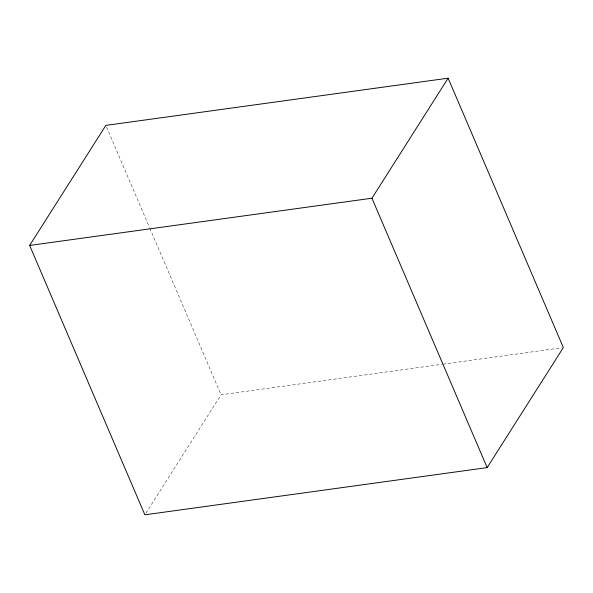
<?xml version="1.0" encoding="UTF-8"?>
<svg xmlns="http://www.w3.org/2000/svg" width="593" height="593" viewBox="0 0 593 593"><rect width="100%" height="100%" fill="white"/><g stroke="black" fill="none" stroke-linecap="round" stroke-linejoin="round"><path stroke-width="0.44" stroke-dasharray="2.96 2.22" d="M145.856 513.264L221.056 394.782L442.215 364.28M443.134 364.154L561.512 347.824M106.57 127.095L149.451 227.371M149.821 228.223L221.056 394.782"/><path stroke-width="0.89" d="M29.65 245.435L105.843 125.397L448.138 78.18L563.35 347.565L487.157 467.603L144.862 514.82L29.65 245.435L371.944 198.218L448.138 78.18M371.944 198.218L487.157 467.603"/></g></svg>
